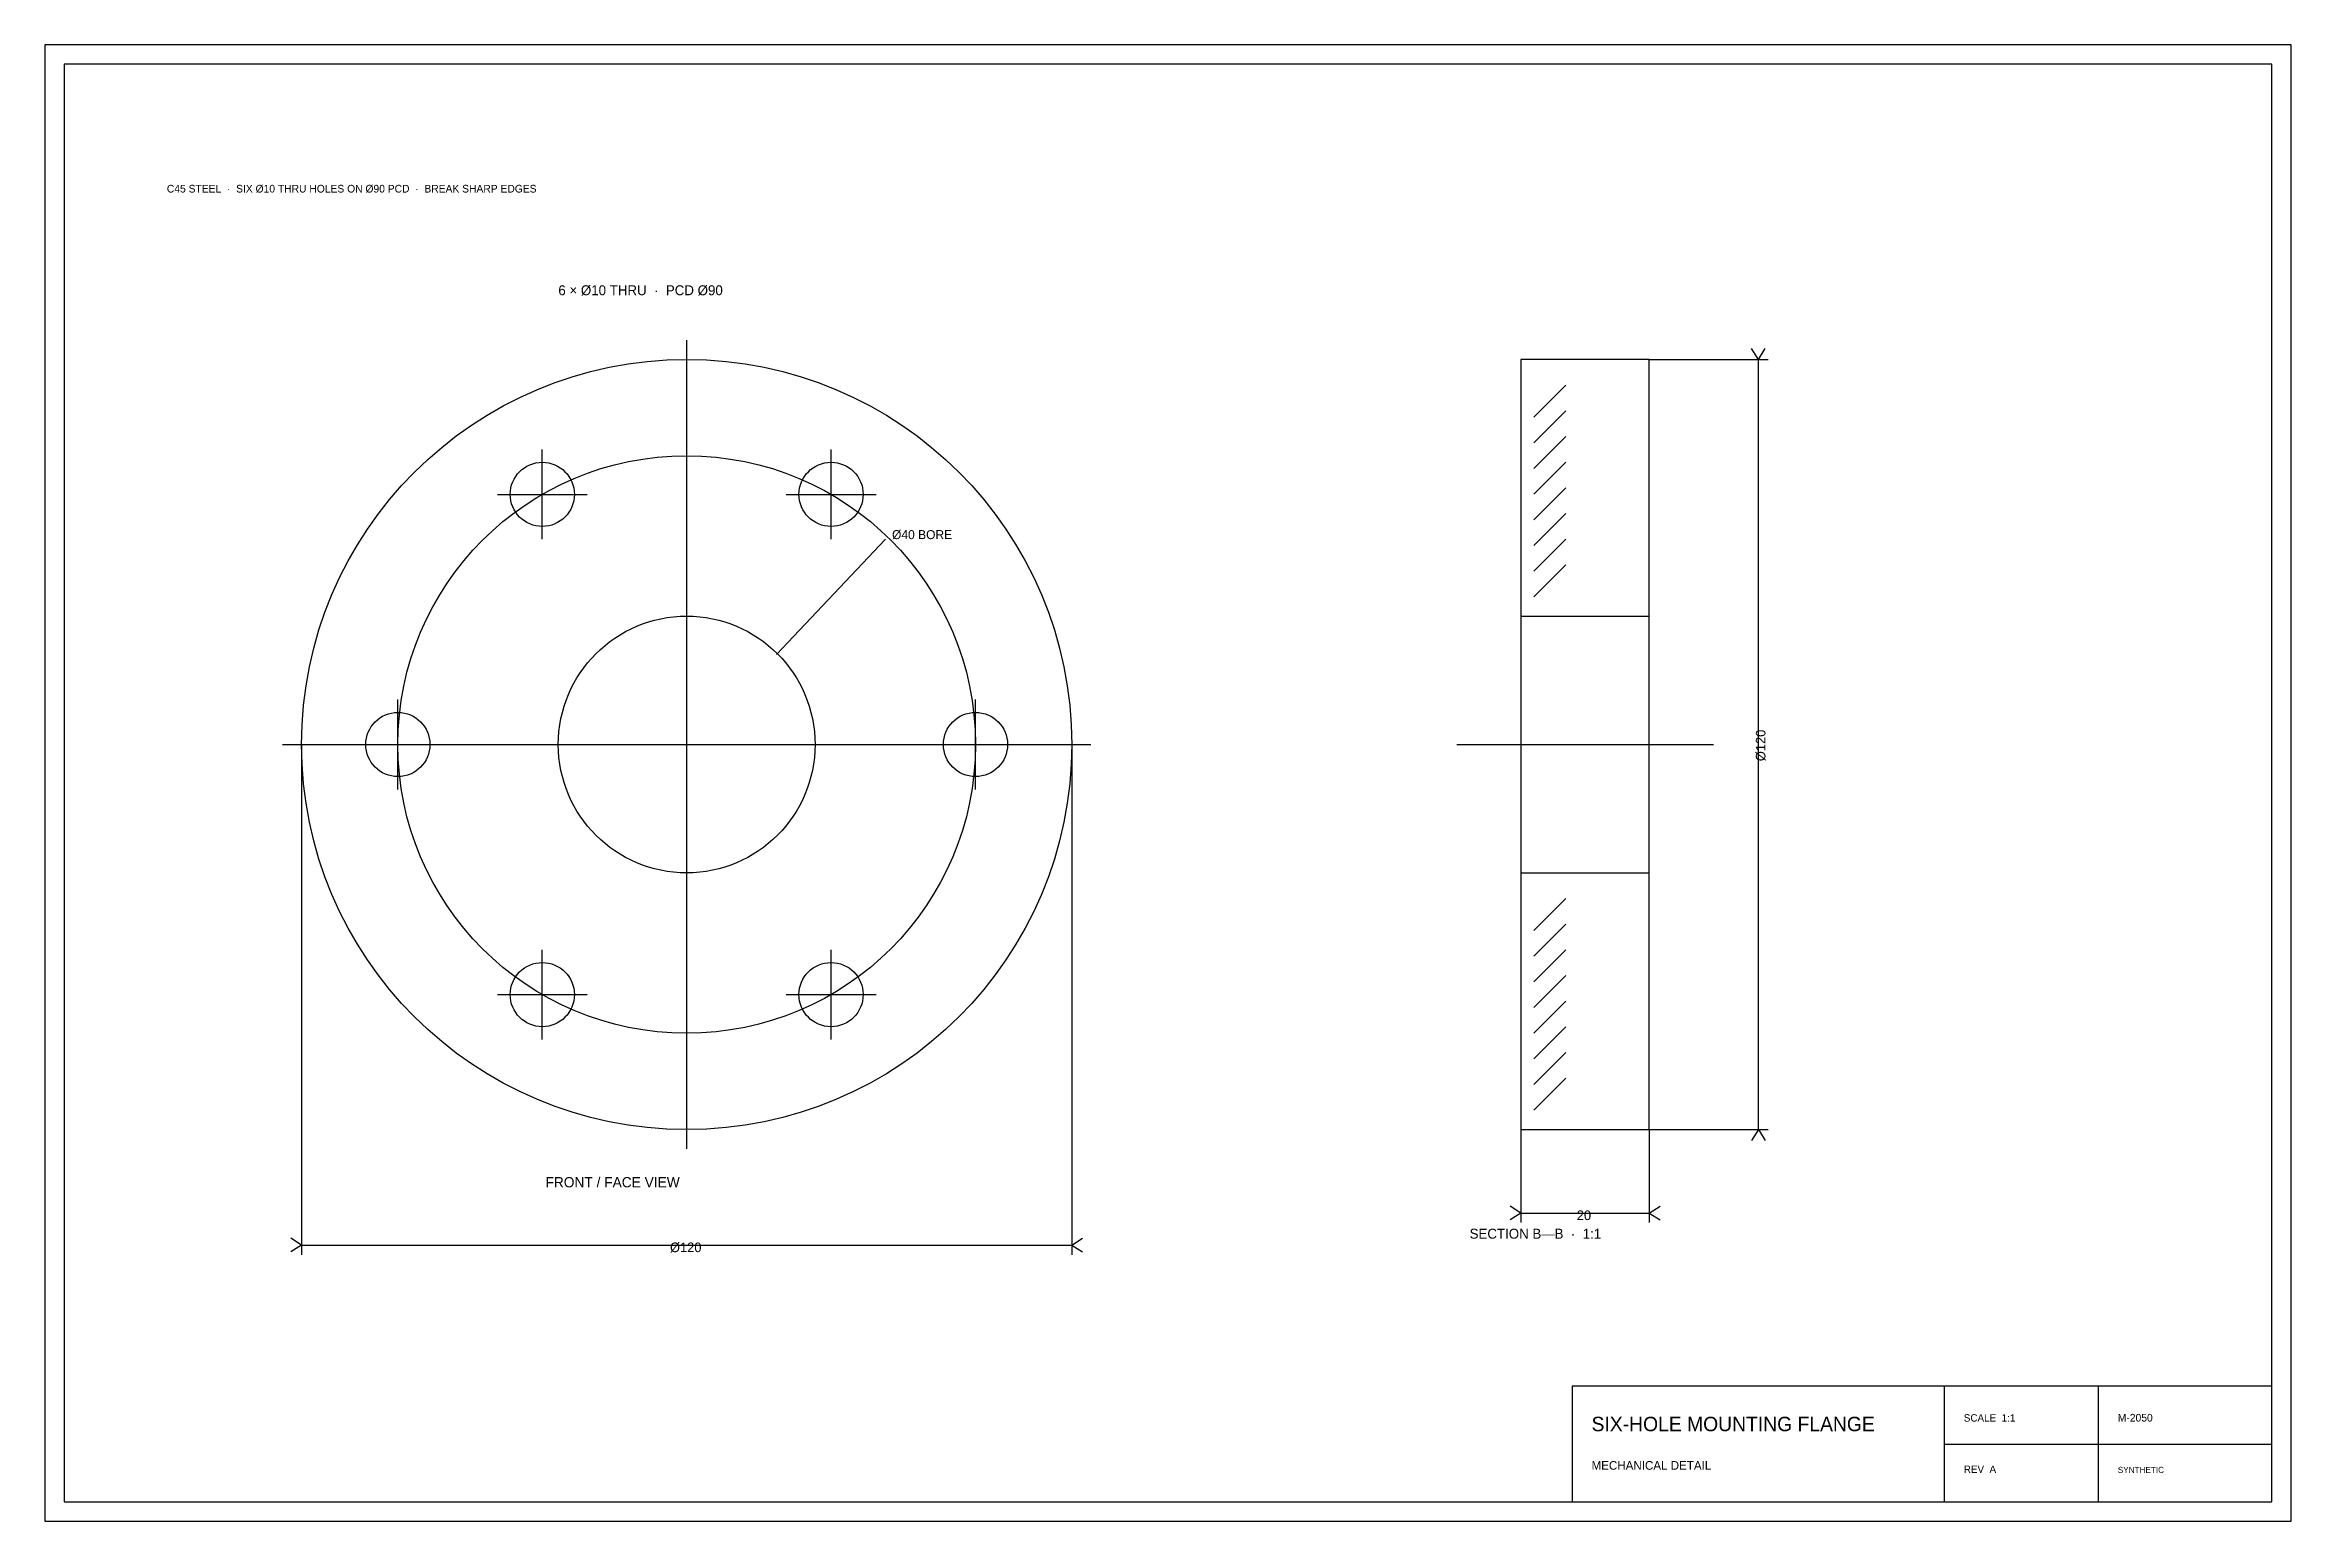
# Model space of a CAD drawing. Header units: millimetres. Extents: x -8 to 342, y -12 to 218.
import ezdxf

# ---------------------------------------------------------------- set-up
doc = ezdxf.new("R2010")
doc.units = ezdxf.units.MM
for name, color, linetype in [('ANNO', 7, 'CONTINUOUS'), ('DIMS', 2, 'CONTINUOUS'), ('FRAME', 7, 'CONTINUOUS'), ('M-CENTER', 3, 'CONTINUOUS'), ('M-HIDDEN', 8, 'CONTINUOUS'), ('M-OBJECT', 7, 'CONTINUOUS'), ('TITLE', 7, 'CONTINUOUS')]:
    doc.layers.add(name, color=color, linetype=linetype)
doc.styles.get("Standard").update_dxf_attribs({"font": 'sans-serif'})

msp = doc.modelspace()

# ---------------------------------------------------------------- linework, layer by layer
at = {"layer": 'DIMS'}
for p, q in [((242, 169), (260.5, 169)), ((259, 169), (257.93, 170.69)), ((259, 169), (260.07, 170.69)), ((259, 49), (259, 169)), ((106, 123), (123, 141)), ((32, 109), (32, 29.5)), ((152, 109), (152, 29.5)), ((222, 49), (222, 34.5)), ((242, 49), (242, 34.5)), ((242, 49), (260.5, 49)), ((259, 49), (257.93, 47.31)), ((259, 49), (260.07, 47.31)), ((222, 36), (220.31, 37.07)), ((222, 36), (220.31, 34.93)), ((222, 36), (242, 36)), ((242, 36), (243.69, 37.07)), ((242, 36), (243.69, 34.93)), ((32, 31), (30.31, 32.07)), ((152, 31), (153.69, 32.07)), ((32, 31), (30.31, 29.93)), ((32, 31), (152, 31)), ((152, 31), (153.69, 29.93))]:
    msp.add_line(p, q, dxfattribs=at)
at = {"layer": 'FRAME'}
for p, q in [((288, -9), (288, 9)), ((312, -9), (312, 9)), ((288, 0), (339, 0))]:
    msp.add_line(p, q, dxfattribs=at)
for points in [[(-8, -12), (342, -12), (342, 218), (-8, 218)], [(-5, -9), (339, -9), (339, 215), (-5, 215)], [(230, -9), (339, -9), (339, 9), (230, 9)]]:
    msp.add_lwpolyline(points, close=True, dxfattribs=at)
at = {"layer": 'M-CENTER'}
for p, q in [((92, 46), (92, 172)), ((69.5, 140.97), (69.5, 154.97)), ((114.5, 140.97), (114.5, 154.97)), ((62.5, 147.97), (76.5, 147.97)), ((107.5, 147.97), (121.5, 147.97)), ((47, 102), (47, 116)), ((137, 102), (137, 116)), ((29, 109), (155, 109)), ((40, 109), (54, 109)), ((130, 109), (144, 109)), ((212, 109), (252, 109)), ((69.5, 63.03), (69.5, 77.03)), ((114.5, 63.03), (114.5, 77.03)), ((62.5, 70.03), (76.5, 70.03)), ((107.5, 70.03), (121.5, 70.03))]:
    msp.add_line(p, q, dxfattribs=at)
msp.add_circle((92, 109), 45, dxfattribs=at)
at = {"layer": 'M-HIDDEN'}
for p, q in [((224, 160), (229, 165)), ((224, 156), (229, 161)), ((224, 152), (229, 157)), ((224, 148), (229, 153)), ((224, 144), (229, 149)), ((224, 140), (229, 145)), ((224, 136), (229, 141)), ((224, 132), (229, 137)), ((224, 80), (229, 85)), ((224, 76), (229, 81)), ((224, 72), (229, 77)), ((224, 68), (229, 73)), ((224, 64), (229, 69)), ((224, 60), (229, 65)), ((224, 56), (229, 61)), ((224, 52), (229, 57))]:
    msp.add_line(p, q, dxfattribs=at)
at = {"layer": 'M-OBJECT'}
for p, q in [((222, 129), (242, 129)), ((222, 89), (242, 89))]:
    msp.add_line(p, q, dxfattribs=at)
msp.add_lwpolyline([(222, 49), (242, 49), (242, 169), (222, 169)], close=True, dxfattribs=at)
for centre, radius in [((92, 109), 60), ((69.5, 147.97), 5), ((114.5, 147.97), 5), ((92, 109), 20), ((47, 109), 5), ((137, 109), 5), ((69.5, 70.03), 5), ((114.5, 70.03), 5)]:
    msp.add_circle(centre, radius, dxfattribs=at)

# ---------------------------------------------------------------- texts
at = {"layer": 'ANNO'}
for s, height, p in [('FRONT / FACE VIEW', 1.6, (70, 40)), ('SECTION B—B  ·  1:1', 1.55, (214, 32))]:
    msp.add_text(s, height=height, dxfattribs=at).set_placement(p)
at = {"layer": 'DIMS'}
for s, height, p in [('6 × Ø10 THRU  ·  PCD Ø90', 1.55, (72, 179)), ('Ø40 BORE', 1.4, (124, 141)), ('20', 1.5, (230.7, 34.9)), ('Ø120', 1.5, (89.4, 29.9))]:
    msp.add_text(s, height=height, dxfattribs=at).set_placement(p)
msp.add_text('Ø120', height=1.5, rotation=90, dxfattribs=at).set_placement((260.1, 106.4))
at = {"layer": 'TITLE'}
for s, height, p in [('C45 STEEL  ·  SIX Ø10 THRU HOLES ON Ø90 PCD  ·  BREAK SHARP EDGES', 1.2, (11, 195)), ('SIX-HOLE MOUNTING FLANGE', 2.25, (233, 2)), ('SCALE  1:1', 1.15, (291, 3.5)), ('M-2050', 1.2, (315, 3.5)), ('MECHANICAL DETAIL', 1.35, (233, -4)), ('REV  A', 1.15, (291, -4.5)), ('SYNTHETIC', 0.95, (315, -4.5))]:
    msp.add_text(s, height=height, dxfattribs=at).set_placement(p)

doc.saveas('drawing.dxf')
